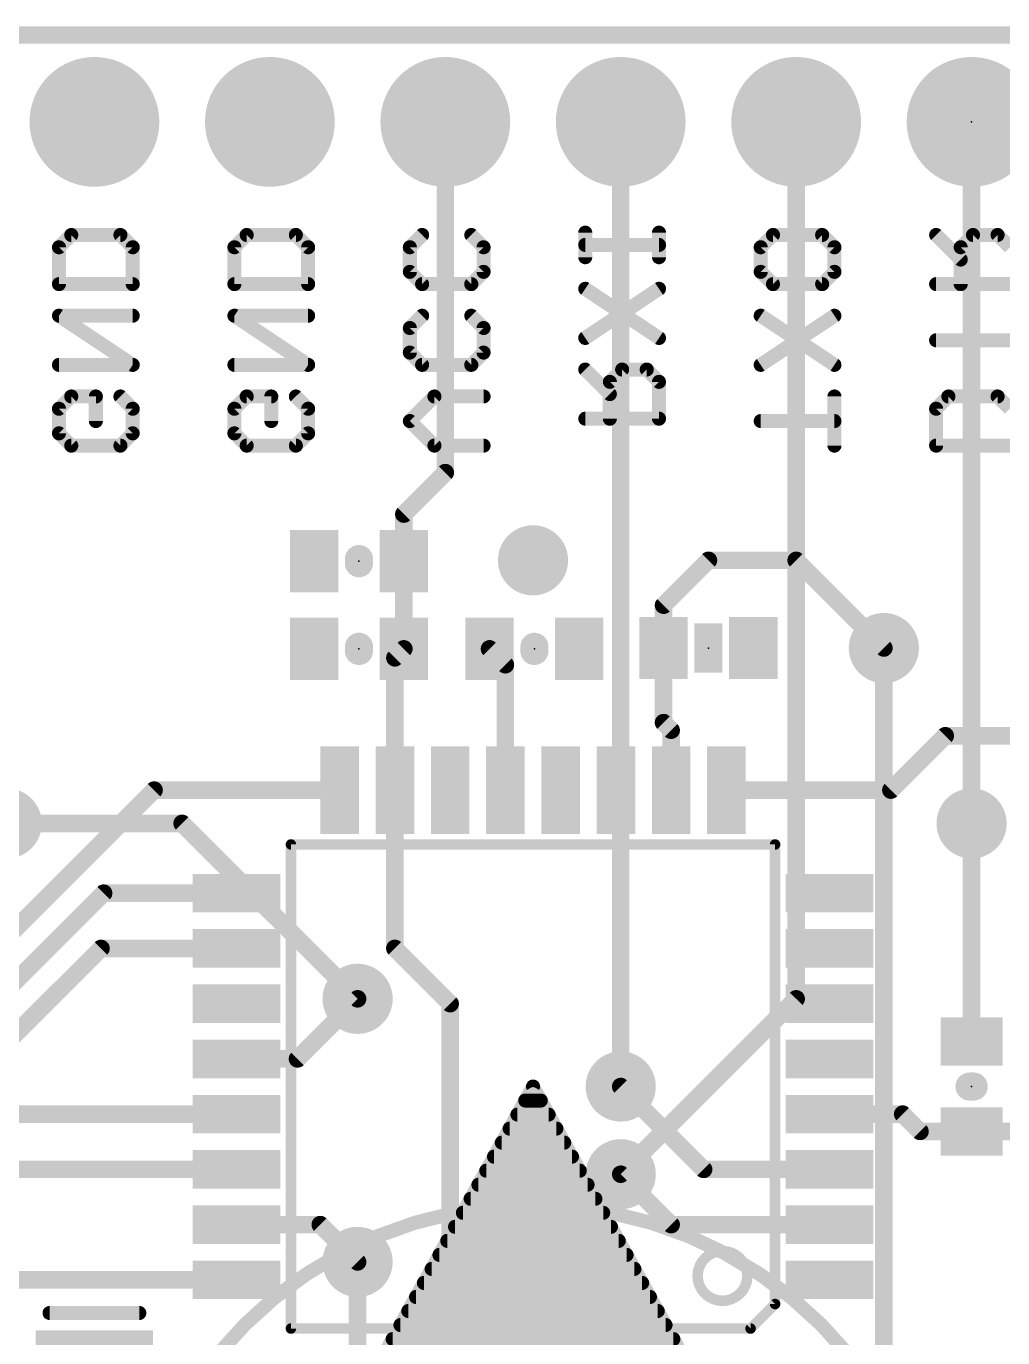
# Model space of a CAD drawing. Extents: x -5.1 to 50.9, y -12.7 to 61.1.
# Drawn here: x 18.06 to 32.2, y 42.08 to 61.08 of the extents above; entities that cross this region are included whole.
import ezdxf

# ---------------------------------------------------------------- set-up
doc = ezdxf.new("R2010")
doc.units = 0
for name, color, linetype in [('1', 12, 'CONTINUOUS'), ('16', 132, 'CONTINUOUS'), ('17', 110, 'CONTINUOUS'), ('18', 110, 'CONTINUOUS'), ('20', 53, 'CONTINUOUS'), ('21', 53, 'CONTINUOUS'), ('22', 53, 'CONTINUOUS'), ('24', 53, 'CONTINUOUS'), ('51', 53, 'CONTINUOUS')]:
    doc.layers.add(name, color=color, linetype=linetype)

# ---------------------------------------------------------------- blocks, each defined once
blk = doc.blocks.new('RECT')
blk.add_solid([(-0.5, -0.5), (0.5, -0.5), (-0.5, 0.5), (0.5, 0.5)])
blk = doc.blocks.new('ROUNDP')
at = {"const_width": 0.5}
blk.add_lwpolyline([(0, -0.25, 1), (0, 0.25, 1), (0, -0.25)], format="xyb", dxfattribs=at)
blk = doc.blocks.new('ROUNDV')
at = {"const_width": 0.5}
blk.add_lwpolyline([(0, -0.25, 1), (0, 0.25, 1), (0, -0.25)], format="xyb", dxfattribs=at)

msp = doc.modelspace()

# ---------------------------------------------------------------- linework, layer by layer
at = {"layer": '1', "const_width": 0.254}
for points in [[(0.02, 60.948), (50.82, 60.948)], [(26.67, 45.72), (26.67, 59.69)], [(29.21, 46.99), (29.21, 59.69)], [(31.75, 49.53), (31.75, 59.69)], [(30.48, 36.83), (30.48, 52.07)], [(17.78, 49.53), (20.32, 49.53)], [(20.32, 49.53), (22.86, 46.99)], [(26.67, 44.45), (29.21, 46.99)], [(22.86, 38.81), (22.86, 43.18)]]:
    msp.add_lwpolyline(points, dxfattribs=at)
at = {"layer": '1', "const_width": 0.127}
for points in [[(26.7335, 59.69, 1), (26.6065, 59.69)], [(29.2735, 59.69, 1), (29.1465, 59.69)], [(31.8135, 59.69, 1), (31.6865, 59.69)], [(30.5435, 52.07, 1), (30.4165, 52.07)], [(20.3649, 49.5749, 1), (20.2751, 49.4851)], [(20.32, 49.4665, 1), (20.32, 49.5935)], [(31.6865, 49.53, 1), (31.8135, 49.53)], [(29.2549, 46.9451, 1), (29.1651, 47.0349)], [(22.8151, 46.9451, 1), (22.9049, 47.0349)], [(29.1465, 46.99, 1), (29.2735, 46.99)], [(26.6065, 45.72, 1), (26.7335, 45.72)], [(26.6251, 44.4949, 1), (26.7149, 44.4051)], [(22.9235, 43.18, 1), (22.7965, 43.18)]]:
    msp.add_lwpolyline(points, format="xyb", dxfattribs=at)
at = {"layer": '16', "const_width": 0.254}
for points in [[(0.02, 60.948), (50.82, 60.948)], [(24.13, 54.61), (24.13, 59.69)], [(23.53, 54.01), (24.13, 54.61)], [(23.53, 53.328), (23.53, 54.01)], [(23.53, 52.058), (23.53, 53.328)], [(27.94, 53.34), (27.29, 52.69)], [(29.21, 53.34), (27.94, 53.34)], [(30.48, 52.07), (29.21, 53.34)], [(27.29, 52.69), (27.29, 52.07)], [(23.4, 51.928), (23.53, 52.058)], [(23.4, 50.0126), (23.4, 51.928)], [(25, 51.828), (24.77, 52.058)], [(27.29, 52.07), (27.29, 50.99)], [(25, 50.0126), (25, 51.828)], [(27.29, 50.99), (27.4, 50.88)], [(27.4, 50.88), (27.4, 50.0126)], [(30.5816, 50.0126), (31.369, 50.8)], [(31.369, 50.8), (33.528, 50.8)], [(13.716, 43.815), (19.9136, 50.0126)], [(19.9136, 50.0126), (22.6, 50.0126)], [(23.4, 47.72), (23.4, 50.0126)], [(28.2, 50.0126), (30.5816, 50.0126)], [(31.75, 46.37), (31.75, 49.53)], [(14.224, 43.561), (19.183, 48.52)], [(19.183, 48.52), (21.1074, 48.52)], [(14.732, 43.307), (19.145, 47.72)], [(19.145, 47.72), (21.1074, 47.72)], [(24.2, 46.92), (23.4, 47.72)], [(22.86, 46.99), (21.99, 46.12)], [(24.2, 41.4274), (24.2, 46.92)], [(21.99, 46.12), (21.1074, 46.12)], [(27.87, 44.52), (26.67, 45.72)], [(17.888, 45.32), (21.1074, 45.32)], [(29.6926, 45.32), (30.753, 45.32)], [(30.753, 45.32), (31.003, 45.07)], [(31.003, 45.07), (31.75, 45.07)], [(31.75, 45.07), (33.02, 45.07)], [(17.85, 44.52), (21.1074, 44.52)], [(27.87, 44.52), (29.6926, 44.52)], [(26.67, 44.45), (27.4, 43.72)], [(22.32, 43.72), (21.1074, 43.72)], [(22.86, 43.18), (22.32, 43.72)], [(27.4, 43.72), (29.6926, 43.72)], [(17.012, 42.92), (21.1074, 42.92)]]:
    msp.add_lwpolyline(points, dxfattribs=at)
at = {"layer": '16', "const_width": 0.127}
for points in [[(24.1935, 59.69, 1), (24.0665, 59.69)], [(24.1749, 54.5651, 1), (24.0851, 54.6549)], [(24.0665, 54.61, 1), (24.1935, 54.61)], [(23.5935, 54.01, 1), (23.4665, 54.01)], [(23.4851, 54.0549, 1), (23.5749, 53.9651)], [(23.5935, 53.328, 1), (23.4665, 53.328)], [(23.4665, 53.328, 1), (23.5935, 53.328)], [(27.94, 53.4035, 1), (27.94, 53.2765)], [(27.9849, 53.2951, 1), (27.8951, 53.3849)], [(29.2549, 53.3849, 1), (29.1651, 53.2951)], [(29.21, 53.2765, 1), (29.21, 53.4035)], [(27.3535, 52.69, 1), (27.2265, 52.69)], [(27.2451, 52.7349, 1), (27.3349, 52.6451)], [(23.4635, 51.928, 1), (23.3365, 51.928)], [(23.4665, 52.058, 1), (23.5935, 52.058)], [(23.5749, 52.0131, 1), (23.4851, 52.1029)], [(24.8149, 52.1029, 1), (24.7251, 52.0131)], [(27.3535, 52.07, 1), (27.2265, 52.07)], [(27.2265, 52.07, 1), (27.3535, 52.07)], [(30.4351, 52.0251, 1), (30.5249, 52.1149)], [(23.3551, 51.9729, 1), (23.4449, 51.8831)], [(25.0635, 51.828, 1), (24.9365, 51.828)], [(24.9551, 51.7831, 1), (25.0449, 51.8729)], [(27.3349, 51.0349, 1), (27.2451, 50.9451)], [(27.2265, 50.99, 1), (27.3535, 50.99)], [(27.4635, 50.88, 1), (27.3365, 50.88)], [(27.3551, 50.8351, 1), (27.4449, 50.9249)], [(31.369, 50.8635, 1), (31.369, 50.7365)], [(31.4139, 50.7551, 1), (31.3241, 50.8449)], [(19.9136, 50.0761, 1), (19.9136, 49.9491)], [(19.9585, 49.9677, 1), (19.8687, 50.0575)], [(22.6, 49.9491, 1), (22.6, 50.0761)], [(23.4635, 50.0126, 1), (23.3365, 50.0126)], [(23.3365, 50.0126, 1), (23.4635, 50.0126)], [(24.9365, 50.0126, 1), (25.0635, 50.0126)], [(27.3365, 50.0126, 1), (27.4635, 50.0126)], [(28.2, 50.0761, 1), (28.2, 49.9491)], [(30.5367, 50.0575, 1), (30.6265, 49.9677)], [(30.5816, 49.9491, 1), (30.5816, 50.0761)], [(31.8135, 49.53, 1), (31.6865, 49.53)], [(19.183, 48.5835, 1), (19.183, 48.4565)], [(19.2279, 48.4751, 1), (19.1381, 48.5649)], [(21.1074, 48.4565, 1), (21.1074, 48.5835)], [(19.145, 47.7835, 1), (19.145, 47.6565)], [(19.1899, 47.6751, 1), (19.1001, 47.7649)], [(21.1074, 47.6565, 1), (21.1074, 47.7835)], [(23.4449, 47.7649, 1), (23.3551, 47.6751)], [(23.3365, 47.72, 1), (23.4635, 47.72)], [(22.9049, 46.9451, 1), (22.8151, 47.0349)], [(24.2635, 46.92, 1), (24.1365, 46.92)], [(24.1551, 46.8751, 1), (24.2449, 46.9649)], [(31.6865, 46.37, 1), (31.8135, 46.37)], [(21.1074, 46.1835, 1), (21.1074, 46.0565)], [(21.9451, 46.1649, 1), (22.0349, 46.0751)], [(21.99, 46.0565, 1), (21.99, 46.1835)], [(26.7149, 45.7649, 1), (26.6251, 45.6751)], [(21.1074, 45.2565, 1), (21.1074, 45.3835)], [(29.6926, 45.3835, 1), (29.6926, 45.2565)], [(30.7979, 45.3649, 1), (30.7081, 45.2751)], [(30.753, 45.2565, 1), (30.753, 45.3835)], [(31.003, 45.1335, 1), (31.003, 45.0065)], [(30.9581, 45.0251, 1), (31.0479, 45.1149)], [(31.75, 45.1335, 1), (31.75, 45.0065)], [(31.75, 45.0065, 1), (31.75, 45.1335)], [(21.1074, 44.4565, 1), (21.1074, 44.5835)], [(27.87, 44.5835, 1), (27.87, 44.4565)], [(29.6926, 44.4565, 1), (29.6926, 44.5835)], [(26.7149, 44.4949, 1), (26.6251, 44.4051)], [(27.8251, 44.4751, 1), (27.9149, 44.5649)], [(21.1074, 43.7835, 1), (21.1074, 43.6565)], [(22.3649, 43.7649, 1), (22.2751, 43.6751)], [(22.32, 43.6565, 1), (22.32, 43.7835)], [(27.4, 43.7835, 1), (27.4, 43.6565)], [(27.3551, 43.6751, 1), (27.4449, 43.7649)], [(29.6926, 43.6565, 1), (29.6926, 43.7835)], [(22.8151, 43.1351, 1), (22.9049, 43.2249)], [(21.1074, 42.8565, 1), (21.1074, 42.9835)]]:
    msp.add_lwpolyline(points, format="xyb", dxfattribs=at)
at = {"layer": '20', "const_width": 0.2032}
msp.add_lwpolyline([(45.72, 60.96), (5.08, 60.96)], dxfattribs=at)
at = {"layer": '21', "const_width": 0.2032}
for points in [[(25.4, 45.72), (19.05, 34.29)], [(31.75, 34.29), (25.4, 45.72)], [(25.2871, 45.5168), (25.5129, 45.5168)], [(25.1742, 45.3136), (25.6258, 45.3136)], [(25.0613, 45.1104), (25.7387, 45.1104)], [(24.9484, 44.9072), (25.8516, 44.9072)], [(24.8356, 44.704), (25.9644, 44.704)], [(24.7227, 44.5008), (26.0773, 44.5008)], [(24.6098, 44.2976), (26.1902, 44.2976)], [(24.4969, 44.0944), (26.3031, 44.0944)], [(24.384, 43.8912), (26.416, 43.8912)], [(24.2711, 43.688), (26.5289, 43.688)], [(24.1582, 43.4848), (26.6418, 43.4848)], [(24.0453, 43.2816), (26.7547, 43.2816)], [(23.9324, 43.0784), (26.8676, 43.0784)], [(23.8196, 42.8752), (26.9804, 42.8752)], [(23.7067, 42.672), (27.0933, 42.672)], [(23.5938, 42.4688), (27.2062, 42.4688)], [(23.4809, 42.2656), (27.3191, 42.2656)], [(23.368, 42.0624), (27.432, 42.0624)]]:
    msp.add_lwpolyline(points, dxfattribs=at)
at = {"layer": '21', "const_width": 0.1016}
for points in [[(25.4444, 45.7447, 1), (25.3556, 45.6953)], [(25.4444, 45.6953, 1), (25.3556, 45.7447)], [(25.2871, 45.5676, 1), (25.2871, 45.466)], [(25.5129, 45.466, 1), (25.5129, 45.5676)], [(25.1742, 45.3644, 1), (25.1742, 45.2628)], [(25.6258, 45.2628, 1), (25.6258, 45.3644)], [(25.0613, 45.1612, 1), (25.0613, 45.0596)], [(25.7387, 45.0596, 1), (25.7387, 45.1612)], [(24.9484, 44.958, 1), (24.9484, 44.8564)], [(25.8516, 44.8564, 1), (25.8516, 44.958)], [(24.8356, 44.7548, 1), (24.8356, 44.6532)], [(25.9644, 44.6532, 1), (25.9644, 44.7548)], [(24.7227, 44.5516, 1), (24.7227, 44.45)], [(26.0773, 44.45, 1), (26.0773, 44.5516)], [(24.6098, 44.3484, 1), (24.6098, 44.2468)], [(26.1902, 44.2468, 1), (26.1902, 44.3484)], [(24.4969, 44.1452, 1), (24.4969, 44.0436)], [(26.3031, 44.0436, 1), (26.3031, 44.1452)], [(24.384, 43.942, 1), (24.384, 43.8404)], [(26.416, 43.8404, 1), (26.416, 43.942)], [(24.2711, 43.7388, 1), (24.2711, 43.6372)], [(26.5289, 43.6372, 1), (26.5289, 43.7388)], [(24.1582, 43.5356, 1), (24.1582, 43.434)], [(26.6418, 43.434, 1), (26.6418, 43.5356)], [(24.0453, 43.3324, 1), (24.0453, 43.2308)], [(26.7547, 43.2308, 1), (26.7547, 43.3324)], [(23.9324, 43.1292, 1), (23.9324, 43.0276)], [(26.8676, 43.0276, 1), (26.8676, 43.1292)], [(23.8196, 42.926, 1), (23.8196, 42.8244)], [(26.9804, 42.8244, 1), (26.9804, 42.926)], [(23.7067, 42.7228, 1), (23.7067, 42.6212)], [(27.0933, 42.6212, 1), (27.0933, 42.7228)], [(23.5938, 42.5196, 1), (23.5938, 42.418)], [(27.2062, 42.418, 1), (27.2062, 42.5196)], [(23.4809, 42.3164, 1), (23.4809, 42.2148)], [(27.3191, 42.2148, 1), (27.3191, 42.3164)], [(23.368, 42.1132, 1), (23.368, 42.0116)], [(27.432, 42.0116, 1), (27.432, 42.1132)]]:
    msp.add_lwpolyline(points, format="xyb", dxfattribs=at)
at = {"layer": '22'}
for points, const_width in [([(18.5366, 57.8741), (18.7145, 58.052)], 0.2032), ([(18.7145, 58.052), (19.4264, 58.052)], 0.2032), ([(19.4264, 58.052), (19.6043, 57.8741)], 0.2032), ([(21.0766, 57.8741), (21.2546, 58.052)], 0.2032), ([(21.2546, 58.052), (21.9664, 58.052)], 0.2032), ([(21.9664, 58.052), (22.1443, 57.8741)], 0.2032), ([(23.6166, 57.8741), (23.7946, 58.052)], 0.2032), ([(24.5064, 58.052), (24.6843, 57.8741)], 0.2032), ([(26.1566, 57.73), (26.1566, 58.0859)], 0.2032), ([(27.2243, 57.73), (27.2243, 58.0859)], 0.2032), ([(28.6966, 57.8741), (28.8746, 58.052)], 0.2032), ([(28.8746, 58.052), (29.5864, 58.052)], 0.2032), ([(29.5864, 58.052), (29.7643, 57.8741)], 0.2032), ([(31.5925, 57.6961), (31.2366, 58.052)], 0.2032), ([(31.7705, 58.052), (31.5925, 57.8741)], 0.2032), ([(32.1264, 58.052), (31.7705, 58.052)], 0.2032), ([(32.3043, 57.8741), (32.1264, 58.052)], 0.2032), ([(18.5366, 57.3402), (18.5366, 57.8741)], 0.2032), ([(19.6043, 57.8741), (19.6043, 57.3402)], 0.2032), ([(21.0766, 57.3402), (21.0766, 57.8741)], 0.2032), ([(22.1443, 57.8741), (22.1443, 57.3402)], 0.2032), ([(23.6166, 57.5181), (23.6166, 57.8741)], 0.2032), ([(24.6843, 57.8741), (24.6843, 57.5181)], 0.2032), ([(26.1566, 57.9079), (27.2243, 57.9079)], 0.2032), ([(28.6966, 57.5181), (28.6966, 57.8741)], 0.2032), ([(29.7643, 57.8741), (29.7643, 57.5181)], 0.2032), ([(31.5925, 57.8741), (31.5925, 57.3402)], 0.2032), ([(23.7946, 57.3402), (23.6166, 57.5181)], 0.2032), ([(24.6843, 57.5181), (24.5064, 57.3402)], 0.2032), ([(28.8746, 57.3402), (28.6966, 57.5181)], 0.2032), ([(29.7643, 57.5181), (29.5864, 57.3402)], 0.2032), ([(19.6043, 57.3402), (18.5366, 57.3402)], 0.2032), ([(22.1443, 57.3402), (21.0766, 57.3402)], 0.2032), ([(24.5064, 57.3402), (23.7946, 57.3402)], 0.2032), ([(27.2243, 56.5606), (26.1566, 57.2724)], 0.2032), ([(27.2243, 57.2724), (26.1566, 56.5606)], 0.2032), ([(29.5864, 57.3402), (28.8746, 57.3402)], 0.2032), ([(31.2366, 57.3402), (32.3043, 57.3402)], 0.2032), ([(19.6043, 56.1708), (18.5366, 56.8826)], 0.2032), ([(18.5366, 56.8826), (19.6043, 56.8826)], 0.2032), ([(22.1443, 56.1708), (21.0766, 56.8826)], 0.2032), ([(21.0766, 56.8826), (22.1443, 56.8826)], 0.2032), ([(23.6166, 56.7047), (23.7946, 56.8826)], 0.2032), ([(24.5064, 56.8826), (24.6843, 56.7047)], 0.2032), ([(29.7643, 56.1708), (28.6966, 56.8826)], 0.2032), ([(29.7643, 56.8826), (28.6966, 56.1708)], 0.2032), ([(23.6166, 56.3488), (23.6166, 56.7047)], 0.2032), ([(24.6843, 56.7047), (24.6843, 56.3488)], 0.2032), ([(31.2366, 56.5267), (32.3043, 56.5267)], 0.2032), ([(23.7946, 56.1708), (23.6166, 56.3488)], 0.2032), ([(24.6843, 56.3488), (24.5064, 56.1708)], 0.2032), ([(18.5366, 56.1708), (19.6043, 56.1708)], 0.2032), ([(21.0766, 56.1708), (22.1443, 56.1708)], 0.2032), ([(24.5064, 56.1708), (23.7946, 56.1708)], 0.2032), ([(26.5125, 55.7471), (26.1566, 56.103)], 0.2032), ([(26.6905, 56.103), (26.5125, 55.9251)], 0.2032), ([(27.0464, 56.103), (26.6905, 56.103)], 0.2032), ([(27.2243, 55.9251), (27.0464, 56.103)], 0.2032), ([(26.5125, 55.9251), (26.5125, 55.3912)], 0.2032), ([(27.2243, 55.3912), (27.2243, 55.9251)], 0.2032), ([(18.5366, 55.5353), (18.7145, 55.7132)], 0.2032), ([(18.7145, 55.7132), (19.0705, 55.7132)], 0.2032), ([(19.0705, 55.7132), (19.0705, 55.3573)], 0.2032), ([(19.4264, 55.7132), (19.6043, 55.5353)], 0.2032), ([(21.0766, 55.5353), (21.2546, 55.7132)], 0.2032), ([(21.2546, 55.7132), (21.6105, 55.7132)], 0.2032), ([(21.6105, 55.7132), (21.6105, 55.3573)], 0.2032), ([(21.9664, 55.7132), (22.1443, 55.5353)], 0.2032), ([(23.6166, 55.3573), (23.9725, 55.7132)], 0.2032), ([(23.9725, 55.7132), (24.6843, 55.7132)], 0.2032), ([(29.7643, 55.0014), (29.7643, 55.7132)], 0.2032), ([(31.2366, 55.5353), (31.4146, 55.7132)], 0.2032), ([(31.4146, 55.7132), (32.1264, 55.7132)], 0.2032), ([(32.1264, 55.7132), (32.3043, 55.5353)], 0.2032), ([(18.5366, 55.1794), (18.5366, 55.5353)], 0.2032), ([(19.6043, 55.5353), (19.6043, 55.1794)], 0.2032), ([(21.0766, 55.1794), (21.0766, 55.5353)], 0.2032), ([(22.1443, 55.5353), (22.1443, 55.1794)], 0.2032), ([(26.1566, 55.3912), (27.2243, 55.3912)], 0.2032), ([(31.2366, 55.0014), (31.2366, 55.5353)], 0.2032), ([(18.7145, 55.0014), (18.5366, 55.1794)], 0.2032), ([(19.6043, 55.1794), (19.4264, 55.0014)], 0.2032), ([(21.2546, 55.0014), (21.0766, 55.1794)], 0.2032), ([(22.1443, 55.1794), (21.9664, 55.0014)], 0.2032), ([(23.9725, 55.0014), (23.6166, 55.3573)], 0.2032), ([(28.6966, 55.3573), (29.7643, 55.3573)], 0.2032), ([(19.4264, 55.0014), (18.7145, 55.0014)], 0.2032), ([(21.9664, 55.0014), (21.2546, 55.0014)], 0.2032), ([(24.6843, 55.0014), (23.9725, 55.0014)], 0.2032), ([(32.3043, 55.0014), (31.2366, 55.0014)], 0.2032), ([(22.88, 53.3585), (22.88, 53.2975)], 0.4064), ([(22.88, 52.0275), (22.88, 52.0885)], 0.4064), ([(25.42, 52.0885), (25.42, 52.0275)], 0.4064), ([(28.905, 49.225), (21.895, 49.225)], 0.1524), ([(21.895, 49.225), (21.895, 42.215)], 0.1524), ([(28.905, 42.57), (28.905, 49.225)], 0.1524), ([(31.7195, 45.72), (31.7805, 45.72)], 0.4064), ([(28.905, 42.57), (28.55, 42.215)], 0.1524), ([(19.7, 42.44), (18.4, 42.44)], 0.2032), ([(21.895, 42.215), (28.55, 42.215)], 0.1524)]:
    msp.add_lwpolyline(points, dxfattribs=dict(at, const_width=const_width))
for points, const_width in [([(18.7145, 58.1028, 1), (18.7145, 58.0012)], 0.1016), ([(18.7505, 58.0161, 1), (18.6786, 58.0879)], 0.1016), ([(19.4623, 58.0879, 1), (19.3904, 58.0161)], 0.1016), ([(19.4264, 58.0012, 1), (19.4264, 58.1028)], 0.1016), ([(21.2546, 58.1028, 1), (21.2546, 58.0012)], 0.1016), ([(21.2905, 58.0161, 1), (21.2186, 58.0879)], 0.1016), ([(22.0023, 58.0879, 1), (21.9304, 58.0161)], 0.1016), ([(21.9664, 58.0012, 1), (21.9664, 58.1028)], 0.1016), ([(23.8305, 58.0161, 1), (23.7586, 58.0879)], 0.1016), ([(24.5423, 58.0879, 1), (24.4704, 58.0161)], 0.1016), ([(26.2074, 58.0859, 1), (26.1058, 58.0859)], 0.1016), ([(27.2751, 58.0859, 1), (27.1735, 58.0859)], 0.1016), ([(28.8746, 58.1028, 1), (28.8746, 58.0012)], 0.1016), ([(28.9105, 58.0161, 1), (28.8386, 58.0879)], 0.1016), ([(29.6223, 58.0879, 1), (29.5504, 58.0161)], 0.1016), ([(29.5864, 58.0012, 1), (29.5864, 58.1028)], 0.1016), ([(31.2725, 58.0879, 1), (31.2007, 58.0161)], 0.1016), ([(31.7705, 58.1028, 1), (31.7705, 58.0012)], 0.1016), ([(31.8064, 58.0161, 1), (31.7345, 58.0879)], 0.1016), ([(32.1623, 58.0879, 1), (32.0904, 58.0161)], 0.1016), ([(32.1264, 58.0012, 1), (32.1264, 58.1028)], 0.1016), ([(18.5874, 57.8741, 1), (18.4858, 57.8741)], 0.1016), ([(18.5007, 57.91, 1), (18.5725, 57.8381)], 0.1016), ([(19.6551, 57.8741, 1), (19.5535, 57.8741)], 0.1016), ([(19.5684, 57.8381, 1), (19.6402, 57.91)], 0.1016), ([(21.1274, 57.8741, 1), (21.0258, 57.8741)], 0.1016), ([(21.0407, 57.91, 1), (21.1125, 57.8381)], 0.1016), ([(22.1951, 57.8741, 1), (22.0935, 57.8741)], 0.1016), ([(22.1084, 57.8381, 1), (22.1802, 57.91)], 0.1016), ([(23.6674, 57.8741, 1), (23.5658, 57.8741)], 0.1016), ([(23.5807, 57.91, 1), (23.6525, 57.8381)], 0.1016), ([(24.7351, 57.8741, 1), (24.6335, 57.8741)], 0.1016), ([(24.6484, 57.8381, 1), (24.7202, 57.91)], 0.1016), ([(26.1566, 57.9587, 1), (26.1566, 57.8571)], 0.1016), ([(27.2243, 57.8571, 1), (27.2243, 57.9587)], 0.1016), ([(28.7474, 57.8741, 1), (28.6458, 57.8741)], 0.1016), ([(28.6607, 57.91, 1), (28.7325, 57.8381)], 0.1016), ([(29.8151, 57.8741, 1), (29.7135, 57.8741)], 0.1016), ([(29.7284, 57.8381, 1), (29.8002, 57.91)], 0.1016), ([(31.6433, 57.8741, 1), (31.5417, 57.8741)], 0.1016), ([(31.5566, 57.91, 1), (31.6284, 57.8381)], 0.1016), ([(26.1058, 57.73, 1), (26.2074, 57.73)], 0.1016), ([(27.1735, 57.73, 1), (27.2751, 57.73)], 0.1016), ([(31.5566, 57.6602, 1), (31.6284, 57.732)], 0.1016), ([(23.6525, 57.5541, 1), (23.5807, 57.4822)], 0.1016), ([(23.5658, 57.5181, 1), (23.6674, 57.5181)], 0.1016), ([(24.6335, 57.5181, 1), (24.7351, 57.5181)], 0.1016), ([(24.7202, 57.4822, 1), (24.6484, 57.5541)], 0.1016), ([(28.7325, 57.5541, 1), (28.6607, 57.4822)], 0.1016), ([(28.6458, 57.5181, 1), (28.7474, 57.5181)], 0.1016), ([(29.7135, 57.5181, 1), (29.8151, 57.5181)], 0.1016), ([(29.8002, 57.4822, 1), (29.7284, 57.5541)], 0.1016), ([(18.5366, 57.391, 1), (18.5366, 57.2894)], 0.1016), ([(18.4858, 57.3402, 1), (18.5874, 57.3402)], 0.1016), ([(19.5535, 57.3402, 1), (19.6551, 57.3402)], 0.1016), ([(19.6043, 57.2894, 1), (19.6043, 57.391)], 0.1016), ([(21.0766, 57.391, 1), (21.0766, 57.2894)], 0.1016), ([(21.0258, 57.3402, 1), (21.1274, 57.3402)], 0.1016), ([(22.0935, 57.3402, 1), (22.1951, 57.3402)], 0.1016), ([(22.1443, 57.2894, 1), (22.1443, 57.391)], 0.1016), ([(23.7946, 57.391, 1), (23.7946, 57.2894)], 0.1016), ([(23.7586, 57.3043, 1), (23.8305, 57.3761)], 0.1016), ([(24.4704, 57.3761, 1), (24.5423, 57.3043)], 0.1016), ([(24.5064, 57.2894, 1), (24.5064, 57.391)], 0.1016), ([(26.1848, 57.3147, 1), (26.1284, 57.2301)], 0.1016), ([(27.2525, 57.2301, 1), (27.1961, 57.3147)], 0.1016), ([(28.8746, 57.391, 1), (28.8746, 57.2894)], 0.1016), ([(28.8386, 57.3043, 1), (28.9105, 57.3761)], 0.1016), ([(29.5504, 57.3761, 1), (29.6223, 57.3043)], 0.1016), ([(29.5864, 57.2894, 1), (29.5864, 57.391)], 0.1016), ([(31.2366, 57.391, 1), (31.2366, 57.2894)], 0.1016), ([(31.5417, 57.3402, 1), (31.6433, 57.3402)], 0.1016), ([(18.5648, 56.9249, 1), (18.5084, 56.8403)], 0.1016), ([(18.5366, 56.9334, 1), (18.5366, 56.8318)], 0.1016), ([(19.6043, 56.8318, 1), (19.6043, 56.9334)], 0.1016), ([(21.1048, 56.9249, 1), (21.0484, 56.8403)], 0.1016), ([(21.0766, 56.9334, 1), (21.0766, 56.8318)], 0.1016), ([(22.1443, 56.8318, 1), (22.1443, 56.9334)], 0.1016), ([(23.8305, 56.8467, 1), (23.7586, 56.9185)], 0.1016), ([(24.5423, 56.9185, 1), (24.4704, 56.8467)], 0.1016), ([(28.7248, 56.9249, 1), (28.6684, 56.8403)], 0.1016), ([(29.7925, 56.8403, 1), (29.7361, 56.9249)], 0.1016), ([(23.6674, 56.7047, 1), (23.5658, 56.7047)], 0.1016), ([(23.5807, 56.7406, 1), (23.6525, 56.6687)], 0.1016), ([(24.7351, 56.7047, 1), (24.6335, 56.7047)], 0.1016), ([(24.6484, 56.6687, 1), (24.7202, 56.7406)], 0.1016), ([(26.1284, 56.6029, 1), (26.1848, 56.5183)], 0.1016), ([(27.1961, 56.5183, 1), (27.2525, 56.6029)], 0.1016), ([(31.2366, 56.5775, 1), (31.2366, 56.4759)], 0.1016), ([(23.6525, 56.3847, 1), (23.5807, 56.3128)], 0.1016), ([(24.7202, 56.3128, 1), (24.6484, 56.3847)], 0.1016), ([(18.5366, 56.2216, 1), (18.5366, 56.12)], 0.1016), ([(19.5761, 56.1285, 1), (19.6325, 56.2131)], 0.1016), ([(19.6043, 56.12, 1), (19.6043, 56.2216)], 0.1016), ([(21.0766, 56.2216, 1), (21.0766, 56.12)], 0.1016), ([(22.1161, 56.1285, 1), (22.1725, 56.2131)], 0.1016), ([(22.1443, 56.12, 1), (22.1443, 56.2216)], 0.1016), ([(23.5658, 56.3488, 1), (23.6674, 56.3488)], 0.1016), ([(23.7946, 56.2216, 1), (23.7946, 56.12)], 0.1016), ([(23.7586, 56.1349, 1), (23.8305, 56.2067)], 0.1016), ([(24.4704, 56.2067, 1), (24.5423, 56.1349)], 0.1016), ([(24.5064, 56.12, 1), (24.5064, 56.2216)], 0.1016), ([(24.6335, 56.3488, 1), (24.7351, 56.3488)], 0.1016), ([(28.6684, 56.2131, 1), (28.7248, 56.1285)], 0.1016), ([(29.7361, 56.1285, 1), (29.7925, 56.2131)], 0.1016), ([(26.1925, 56.1389, 1), (26.1207, 56.0671)], 0.1016), ([(26.6905, 56.1538, 1), (26.6905, 56.0522)], 0.1016), ([(26.7264, 56.0671, 1), (26.6545, 56.1389)], 0.1016), ([(27.0823, 56.1389, 1), (27.0104, 56.0671)], 0.1016), ([(27.0464, 56.0522, 1), (27.0464, 56.1538)], 0.1016), ([(26.5633, 55.9251, 1), (26.4617, 55.9251)], 0.1016), ([(26.4766, 55.961, 1), (26.5484, 55.8891)], 0.1016), ([(27.2751, 55.9251, 1), (27.1735, 55.9251)], 0.1016), ([(27.1884, 55.8891, 1), (27.2602, 55.961)], 0.1016), ([(18.7145, 55.764, 1), (18.7145, 55.6624)], 0.1016), ([(18.7505, 55.6773, 1), (18.6786, 55.7491)], 0.1016), ([(19.1213, 55.7132, 1), (19.0197, 55.7132)], 0.1016), ([(19.0705, 55.6624, 1), (19.0705, 55.764)], 0.1016), ([(19.4623, 55.7491, 1), (19.3904, 55.6773)], 0.1016), ([(21.2546, 55.764, 1), (21.2546, 55.6624)], 0.1016), ([(21.2905, 55.6773, 1), (21.2186, 55.7491)], 0.1016), ([(21.6613, 55.7132, 1), (21.5597, 55.7132)], 0.1016), ([(21.6105, 55.6624, 1), (21.6105, 55.764)], 0.1016), ([(22.0023, 55.7491, 1), (21.9304, 55.6773)], 0.1016), ([(23.9725, 55.764, 1), (23.9725, 55.6624)], 0.1016), ([(24.0084, 55.6773, 1), (23.9366, 55.7491)], 0.1016), ([(24.6843, 55.6624, 1), (24.6843, 55.764)], 0.1016), ([(26.4766, 55.7112, 1), (26.5484, 55.783)], 0.1016), ([(29.8151, 55.7132, 1), (29.7135, 55.7132)], 0.1016), ([(31.4146, 55.764, 1), (31.4146, 55.6624)], 0.1016), ([(31.4505, 55.6773, 1), (31.3786, 55.7491)], 0.1016), ([(32.1623, 55.7491, 1), (32.0904, 55.6773)], 0.1016), ([(32.1264, 55.6624, 1), (32.1264, 55.764)], 0.1016), ([(18.5874, 55.5353, 1), (18.4858, 55.5353)], 0.1016), ([(18.5007, 55.5712, 1), (18.5725, 55.4993)], 0.1016), ([(19.6551, 55.5353, 1), (19.5535, 55.5353)], 0.1016), ([(19.5684, 55.4993, 1), (19.6402, 55.5712)], 0.1016), ([(21.1274, 55.5353, 1), (21.0258, 55.5353)], 0.1016), ([(21.0407, 55.5712, 1), (21.1125, 55.4993)], 0.1016), ([(22.1951, 55.5353, 1), (22.0935, 55.5353)], 0.1016), ([(22.1084, 55.4993, 1), (22.1802, 55.5712)], 0.1016), ([(26.1566, 55.442, 1), (26.1566, 55.3404)], 0.1016), ([(27.2243, 55.3404, 1), (27.2243, 55.442)], 0.1016), ([(31.2874, 55.5353, 1), (31.1858, 55.5353)], 0.1016), ([(31.2007, 55.5712, 1), (31.2725, 55.4993)], 0.1016), ([(18.5725, 55.2153, 1), (18.5007, 55.1434)], 0.1016), ([(19.0197, 55.3573, 1), (19.1213, 55.3573)], 0.1016), ([(19.6402, 55.1434, 1), (19.5684, 55.2153)], 0.1016), ([(21.1125, 55.2153, 1), (21.0407, 55.1434)], 0.1016), ([(21.5597, 55.3573, 1), (21.6613, 55.3573)], 0.1016), ([(22.1802, 55.1434, 1), (22.1084, 55.2153)], 0.1016), ([(23.6525, 55.3932, 1), (23.5807, 55.3214)], 0.1016), ([(23.5807, 55.3932, 1), (23.6525, 55.3214)], 0.1016), ([(26.4617, 55.3912, 1), (26.5633, 55.3912)], 0.1016), ([(27.1735, 55.3912, 1), (27.2751, 55.3912)], 0.1016), ([(28.6966, 55.4081, 1), (28.6966, 55.3065)], 0.1016), ([(29.7643, 55.3065, 1), (29.7643, 55.4081)], 0.1016), ([(18.4858, 55.1794, 1), (18.5874, 55.1794)], 0.1016), ([(18.7145, 55.0522, 1), (18.7145, 54.9506)], 0.1016), ([(18.6786, 54.9655, 1), (18.7505, 55.0373)], 0.1016), ([(19.3904, 55.0373, 1), (19.4623, 54.9655)], 0.1016), ([(19.4264, 54.9506, 1), (19.4264, 55.0522)], 0.1016), ([(19.5535, 55.1794, 1), (19.6551, 55.1794)], 0.1016), ([(21.0258, 55.1794, 1), (21.1274, 55.1794)], 0.1016), ([(21.2546, 55.0522, 1), (21.2546, 54.9506)], 0.1016), ([(21.2186, 54.9655, 1), (21.2905, 55.0373)], 0.1016), ([(21.9304, 55.0373, 1), (22.0023, 54.9655)], 0.1016), ([(21.9664, 54.9506, 1), (21.9664, 55.0522)], 0.1016), ([(22.0935, 55.1794, 1), (22.1951, 55.1794)], 0.1016), ([(23.9725, 55.0522, 1), (23.9725, 54.9506)], 0.1016), ([(23.9366, 54.9655, 1), (24.0084, 55.0373)], 0.1016), ([(24.6843, 54.9506, 1), (24.6843, 55.0522)], 0.1016), ([(31.2366, 55.0522, 1), (31.2366, 54.9506)], 0.1016), ([(29.7135, 55.0014, 1), (29.8151, 55.0014)], 0.1016), ([(31.1858, 55.0014, 1), (31.2874, 55.0014)], 0.1016), ([(22.9816, 53.3585, 1), (22.7784, 53.3585)], 0.2032), ([(22.7784, 53.2975, 1), (22.9816, 53.2975)], 0.2032), ([(22.9816, 52.0885, 1), (22.7784, 52.0885)], 0.2032), ([(25.5216, 52.0885, 1), (25.3184, 52.0885)], 0.2032), ([(22.7784, 52.0275, 1), (22.9816, 52.0275)], 0.2032), ([(25.3184, 52.0275, 1), (25.5216, 52.0275)], 0.2032), ([(21.895, 49.2631, 1), (21.895, 49.1869)], 0.0762), ([(21.9331, 49.225, 1), (21.8569, 49.225)], 0.0762), ([(28.9431, 49.225, 1), (28.8669, 49.225)], 0.0762), ([(28.905, 49.1869, 1), (28.905, 49.2631)], 0.0762), ([(31.7195, 45.8216, 1), (31.7195, 45.6184)], 0.2032), ([(31.7805, 45.6184, 1), (31.7805, 45.8216)], 0.2032), ([(28.1432, 42.6176, 1), (28.1432, 43.336, 1), (28.1432, 42.6176)], 0.1524), ([(28.8669, 42.57, 1), (28.9431, 42.57)], 0.0762), ([(28.9319, 42.5431, 1), (28.8781, 42.5969)], 0.0762), ([(18.4, 42.4908, 1), (18.4, 42.3892)], 0.1016), ([(19.7, 42.3892, 1), (19.7, 42.4908)], 0.1016), ([(21.895, 42.2531, 1), (21.895, 42.1769)], 0.0762), ([(21.8569, 42.215, 1), (21.9331, 42.215)], 0.0762), ([(28.5231, 42.2419, 1), (28.5769, 42.1881)], 0.0762), ([(28.55, 42.1769, 1), (28.55, 42.2531)], 0.0762)]:
    msp.add_lwpolyline(points, format="xyb", dxfattribs=dict(at, const_width=const_width))
at = {"layer": '24'}
for p in [(31.75, 59.69), (22.88, 53.328), (22.88, 52.058), (25.42, 52.058), (27.94, 52.07), (25.4, 45.72), (31.75, 45.72)]:
    msp.add_point(p, dxfattribs=at)
at = {"layer": '51', "const_width": 0.2032}
msp.add_lwpolyline([(25.4, 32.2, 1), (25.4, 44, 1), (25.4, 32.2)], format="xyb", dxfattribs=at)

# ---------------------------------------------------------------- block references
at = {"layer": '16'}
for p, xscale, yscale, rotation in [((22.23, 53.328), 0.7, 0.9, 180), ((23.53, 53.328), 0.7, 0.9, 180), ((24.77, 52.058), 0.7, 0.9, 180), ((26.07, 52.058), 0.7, 0.9, 180), ((27.29, 52.07), 0.7, 0.9, 180), ((28.59, 52.07), 0.7, 0.9, 180), ((22.6, 50.0126), 1.27, 0.5588, 90), ((23.4, 50.0126), 1.27, 0.5588, 90), ((24.2, 50.0126), 1.27, 0.5588, 90), ((25, 50.0126), 1.27, 0.5588, 90), ((25.8, 50.0126), 1.27, 0.5588, 90), ((26.6, 50.0126), 1.27, 0.5588, 90), ((27.4, 50.0126), 1.27, 0.5588, 90), ((28.2, 50.0126), 1.27, 0.5588, 90), ((21.1074, 48.52), 0.5588, 1.27, 90), ((29.6926, 48.52), 0.5588, 1.27, 90), ((21.1074, 47.72), 0.5588, 1.27, 90), ((29.6926, 47.72), 0.5588, 1.27, 90), ((21.1074, 46.92), 0.5588, 1.27, 90), ((29.6926, 46.92), 0.5588, 1.27, 90), ((31.75, 46.37), 0.7, 0.9, 270), ((21.1074, 46.12), 0.5588, 1.27, 90), ((29.6926, 46.12), 0.5588, 1.27, 90), ((21.1074, 45.32), 0.5588, 1.27, 90), ((29.6926, 45.32), 0.5588, 1.27, 90), ((31.75, 45.07), 0.7, 0.9, 270), ((21.1074, 44.52), 0.5588, 1.27, 90), ((29.6926, 44.52), 0.5588, 1.27, 90), ((21.1074, 43.72), 0.5588, 1.27, 90), ((29.6926, 43.72), 0.5588, 1.27, 90), ((21.1074, 42.92), 0.5588, 1.27, 90), ((29.6926, 42.92), 0.5588, 1.27, 90), ((19.05, 41.84), 0.7, 1.7, 90)]:
    msp.add_blockref('RECT', p, dxfattribs=dict(at, xscale=xscale, yscale=yscale, rotation=rotation))
at = {"layer": '16', "xscale": 0.7, "yscale": 0.9}
for p in [(22.23, 52.058), (23.53, 52.058)]:
    msp.add_blockref('RECT', p, dxfattribs=at)
at = {"layer": '17', "xscale": 1.8796, "yscale": 1.8796, "rotation": 90}
for p in [(19.05, 59.69), (19.05, 59.69), (21.59, 59.69), (21.59, 59.69), (24.13, 59.69), (24.13, 59.69), (26.67, 59.69), (26.67, 59.69), (29.21, 59.69), (29.21, 59.69), (31.75, 59.69), (31.75, 59.69)]:
    msp.add_blockref('ROUNDP', p, dxfattribs=at)
at = {"layer": '18', "xscale": 1.016, "yscale": 1.016}
for p in [(25.4, 53.34), (25.4, 53.34), (30.48, 52.07), (30.48, 52.07), (17.78, 49.53), (17.78, 49.53), (31.75, 49.53), (31.75, 49.53), (22.86, 46.99), (22.86, 46.99), (26.67, 45.72), (26.67, 45.72), (26.67, 44.45), (26.67, 44.45), (25.273, 43.434), (25.273, 43.434), (22.86, 43.18), (22.86, 43.18)]:
    msp.add_blockref('ROUNDV', p, dxfattribs=at)
at = {"layer": '22', "xscale": 0.4064, "yscale": 0.7112, "rotation": 180}
msp.add_blockref('RECT', (27.94, 52.07), dxfattribs=at)

doc.saveas('drawing.dxf')
